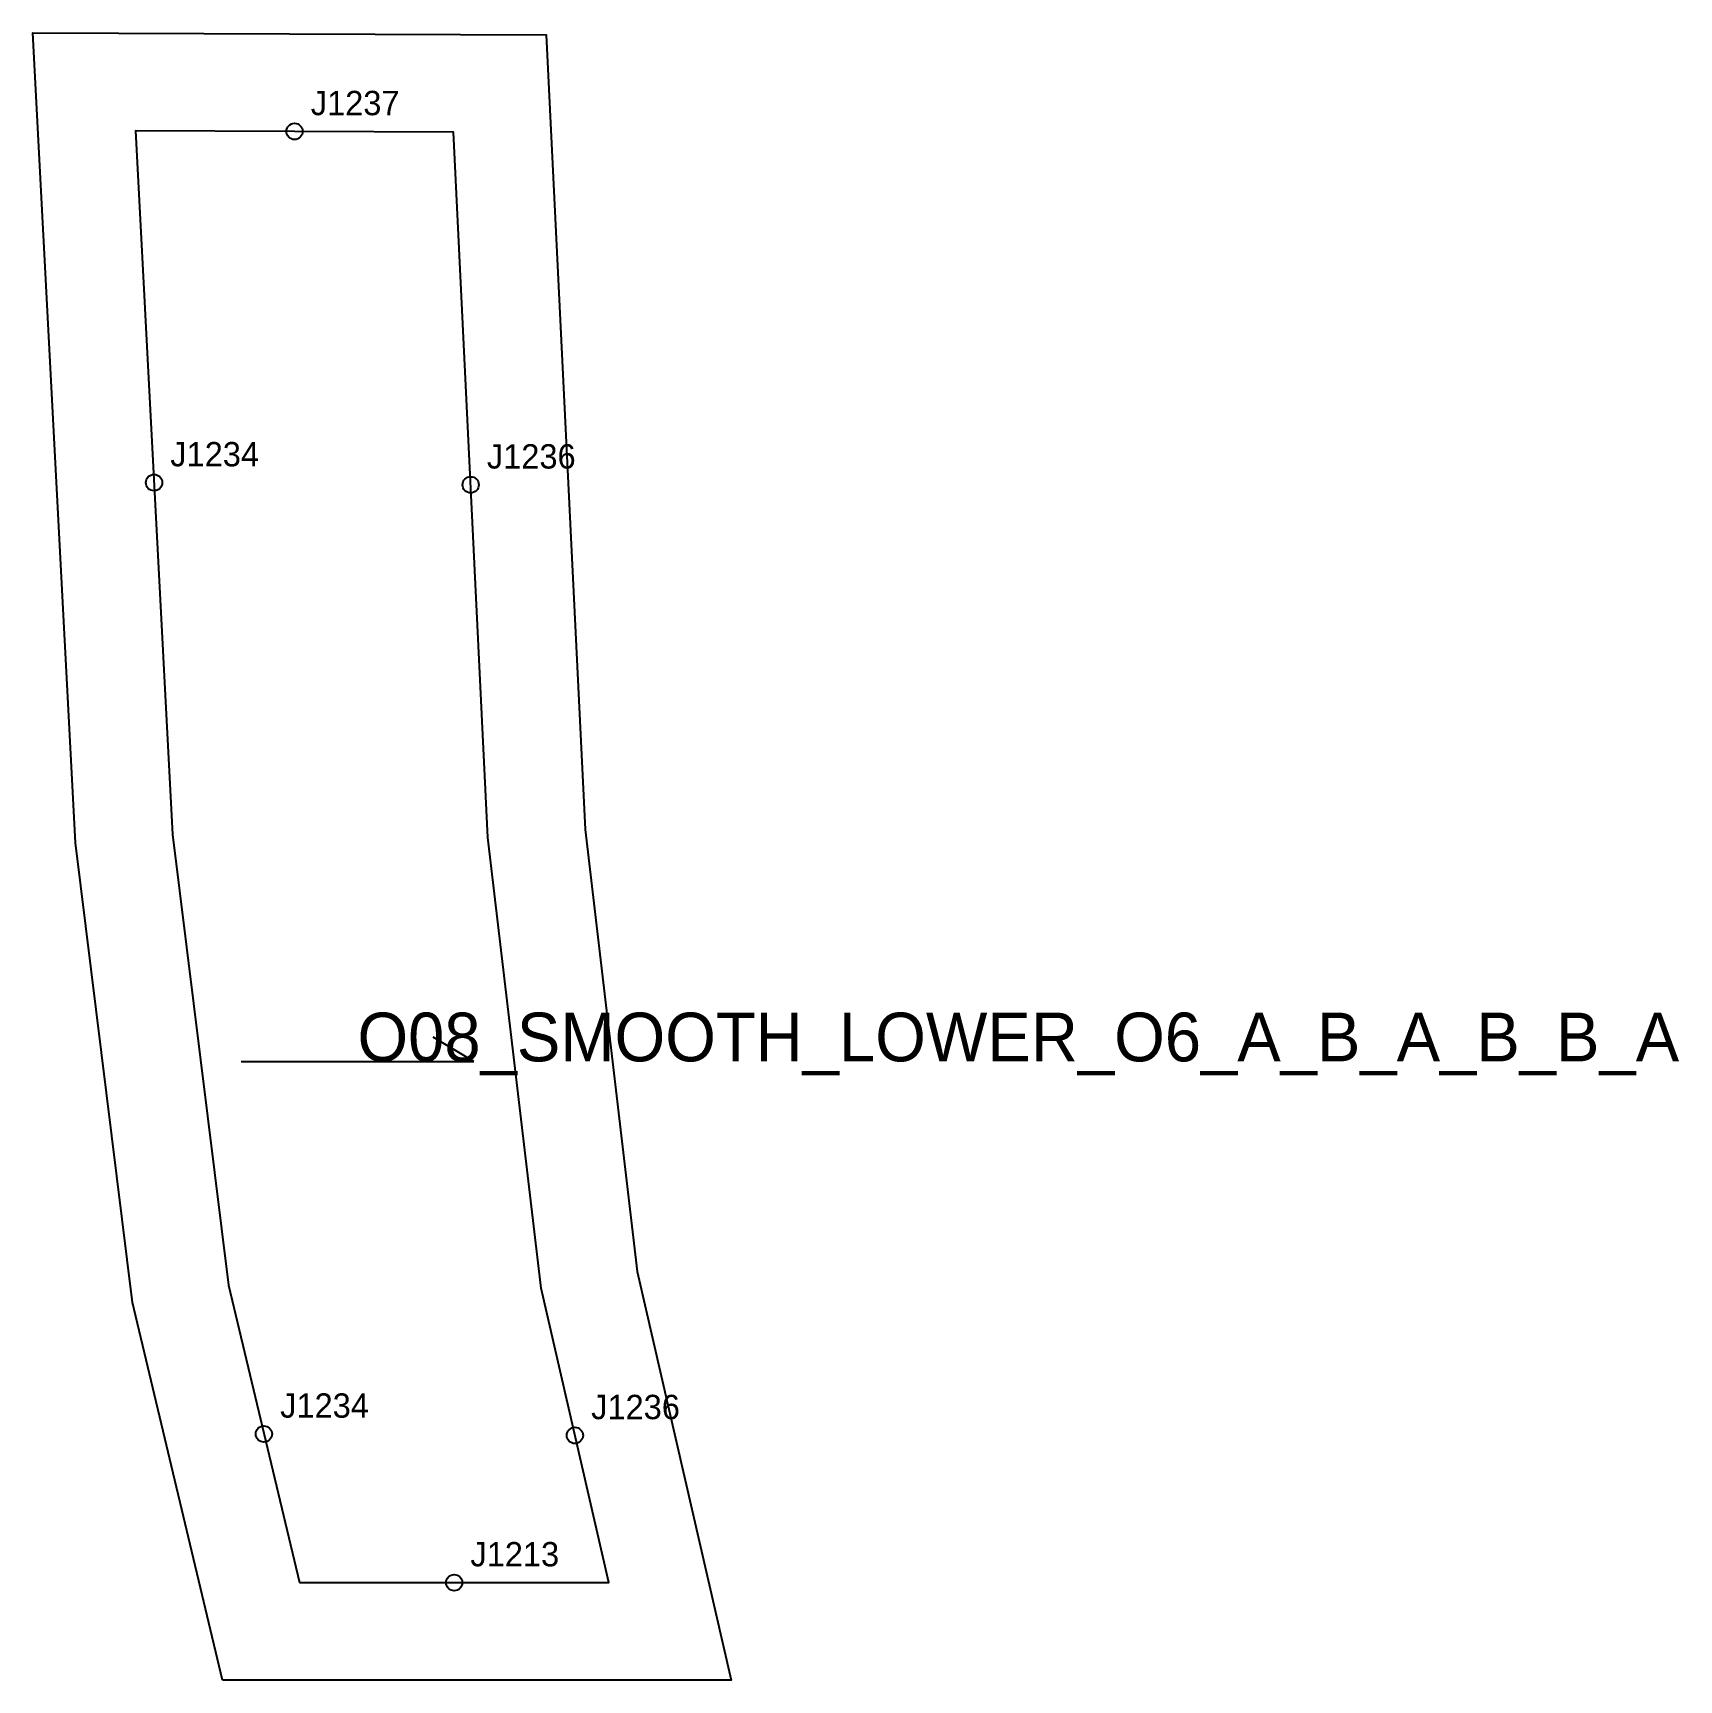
# Model space of a CAD drawing. Header units: millimetres. Extents: x -33 to 170, y -12 to 191.
import ezdxf

# ---------------------------------------------------------------- set-up
doc = ezdxf.new("R2010")
doc.units = ezdxf.units.MM
for name, color, linetype in [('CUT', 1, 'Continuous'), ('GRAIN', 3, 'Continuous'), ('LABEL', 7, 'Continuous'), ('NOTCH', 2, 'Continuous'), ('SEW', 5, 'Continuous')]:
    doc.layers.add(name, color=color, linetype=linetype)

msp = doc.modelspace()

# ---------------------------------------------------------------- linework, layer by layer
at = {"layer": 'CUT'}
msp.add_lwpolyline([(-9.47, -12), (-20.58, 34.49), (-27.6, 91.1), (-32.82, 190.86), (30.38, 190.61), (35.17, 92.77), (41.59, 38.32), (53.18, -12), (-9.47, -12)], close=True, dxfattribs=at)
at = {"layer": 'GRAIN'}
for p, q in [((21.47, 64.2), (16.47, 67.2)), ((-7.19, 64.2), (21.47, 64.2))]:
    msp.add_line(p, q, dxfattribs=at)
at = {"layer": 'NOTCH'}
for centre in [(-0.61, 178.73), (-17.91, 135.48), (21.08, 135.21), (-4.38, 18.31), (33.92, 18.13), (19.05, 0)]:
    msp.add_circle(centre, 1, dxfattribs=at)
at = {"layer": 'SEW'}
msp.add_lwpolyline([(0, 0), (38.1, 0), (29.75, 36.27), (23.2, 91.77), (18.95, 178.65), (-20.18, 178.81), (-15.64, 92.16), (-8.75, 36.63)], close=True, dxfattribs=at)

# ---------------------------------------------------------------- texts
at = {"layer": 'LABEL'}
for s, height, p in [('J1237', 3, (1.39, 180.73)), ('J1234', 3, (-15.91, 137.48)), ('J1236', 3, (23.08, 137.21)), ('O08_SMOOTH_LOWER_O6_A_B_A_B_B_A', 6, (7.14, 64.2)), ('J1234', 3, (-2.38, 20.31)), ('J1236', 3, (35.92, 20.13)), ('J1213', 3, (21.05, 2))]:
    msp.add_text(s, height=height, dxfattribs=at).set_placement(p)

doc.saveas('drawing.dxf')
